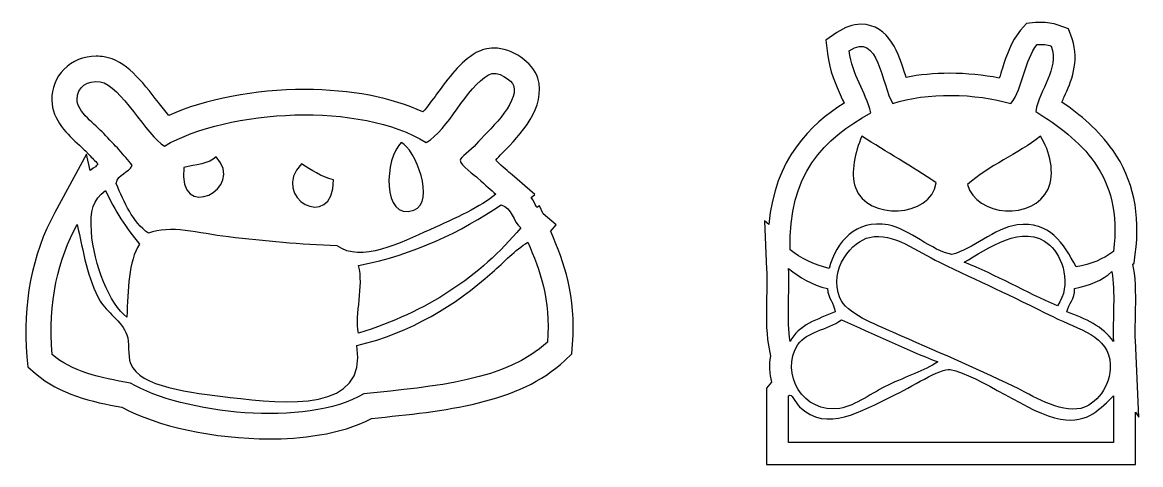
# Model space of a CAD drawing. Extents: x 38 to 447, y 163 to 471.
# Drawn here: x 38.1 to 292, y 370.3 to 470.6 of the extents above; entities that cross this region are included whole.
import ezdxf

# ---------------------------------------------------------------- set-up
doc = ezdxf.new("R2010")
doc.units = 0
doc.header["$MEASUREMENT"] = 0
doc.layers.add('LAYER_1', color=7, linetype='CONTINUOUS')

# ---------------------------------------------------------------- blocks, each defined once
blk = doc.blocks.new('BLOCK_3')
at = {"layer": 'LAYER_1', "color": 1}
blk.add_open_spline([(94.26, 376.13), (81.72, 376.13), (68.74, 378.93), (60.73, 383.31), (53.98, 384.48), (46.52, 386.23), (41.13, 390.94), (41.13, 390.94), (39.39, 392.46), (39.39, 392.46), (39.39, 392.46), (39.19, 394.76), (39.19, 394.76), (38.15, 406.83), (40.28, 417.84), (45.52, 427.51), (45.52, 427.51), (52.67, 440.69), (52.67, 440.69), (52.67, 440.69), (53.55, 437.01), (53.55, 437.01), (53.57, 437.03), (54.93, 438.04), (54.93, 438.04), (55.03, 438.21), (55.14, 438.37), (55.25, 438.52), (54.64, 439.18), (53.99, 439.86), (53.26, 440.62), (53.26, 440.62), (52.47, 441.46), (52.47, 441.46), (52.16, 441.79), (51.64, 442.25), (51.1, 442.75), (48.49, 445.13), (44.91, 448.38), (44.83, 452.98), (44.78, 455.64), (45.75, 458.12), (47.56, 459.96), (49.45, 461.88), (52.05, 462.94), (54.9, 462.94), (55.51, 462.94), (56.12, 462.89), (56.73, 462.79), (61.6, 462.01), (65.21, 457.36), (69.03, 452.45), (69.72, 451.57), (70.58, 450.46), (71.37, 449.51), (79.66, 453.22), (90.85, 455.38), (102.3, 455.38), (112.69, 455.38), (122.01, 453.59), (129.08, 450.29), (130.1, 451.49), (131.21, 453.01), (132.18, 454.35), (134.81, 457.97), (137.53, 461.71), (141.18, 463.75), (142.4, 464.43), (143.74, 464.78), (145.18, 464.78), (149.31, 464.78), (154.06, 461.53), (155.13, 457.98), (157.13, 451.36), (151.12, 445.13), (147.15, 441), (146.55, 440.38), (145.97, 439.78), (145.6, 439.36), (147.33, 437.72), (148.39, 436.81), (149.33, 436.01), (149.33, 436.01), (154.48, 431.59), (154.48, 431.59), (154.48, 431.59), (153.63, 430.88), (153.63, 430.88), (154.12, 430.15), (154.49, 429.45), (154.77, 428.9), (154.81, 428.82), (154.86, 428.73), (154.91, 428.63), (154.91, 428.63), (155.55, 429.02), (155.55, 429.02), (155.55, 429.02), (156.35, 427.17), (156.35, 427.17), (156.35, 427.17), (159.3, 424.66), (159.3, 424.66), (159.3, 424.66), (158.06, 423.18), (158.06, 423.18), (158.06, 423.18), (158.14, 423), (158.14, 423), (161.08, 416.17), (163.87, 408.58), (163.04, 397.65), (163.04, 397.65), (162.87, 395.45), (162.87, 395.45), (162.87, 395.45), (161.27, 393.93), (161.27, 393.93), (150.94, 384.13), (133.9, 382.42), (117.42, 380.77), (110.18, 376.96), (100.91, 376.13), (94.26, 376.13), (94.26, 376.13), (94.26, 376.13), (94.26, 376.13)], degree=3, knots=[0, 0, 0, 0, 1, 1, 1, 2, 2, 2, 3, 3, 3, 4, 4, 4, 5, 5, 5, 6, 6, 6, 7, 7, 7, 8, 8, 8, 9, 9, 9, 10, 10, 10, 11, 11, 11, 12, 12, 12, 13, 13, 13, 14, 14, 14, 15, 15, 15, 16, 16, 16, 17, 17, 17, 18, 18, 18, 19, 19, 19, 20, 20, 20, 21, 21, 21, 22, 22, 22, 23, 23, 23, 24, 24, 24, 25, 25, 25, 26, 26, 26, 27, 27, 27, 28, 28, 28, 29, 29, 29, 30, 30, 30, 31, 31, 31, 32, 32, 32, 33, 33, 33, 34, 34, 34, 35, 35, 35, 36, 36, 36, 37, 37, 37, 38, 38, 38, 39, 39, 39, 40, 40, 40, 41, 41, 41, 42, 42, 42, 42], dxfattribs=at)
at = {"layer": 'LAYER_1', "color": 7}
for points, knots in [([(141.55, 435.29), (141.01, 435.81), (137.52, 438.14), (137.51, 439.34), (137.5, 439.91), (140.05, 441.7), (141.15, 442.98), (143.63, 445.87), (150.91, 452.1), (149.64, 456.32), (149.33, 457.36), (146.04, 459.9), (143.98, 458.75), (138.89, 455.9), (134.77, 446.12), (129.83, 443.38), (115.06, 452.64), (84.85, 451), (70.38, 442.57), (66.45, 444.82), (60.4, 456.39), (55.82, 457.13), (52.99, 457.59), (50.51, 455.92), (50.56, 453.09), (50.61, 450.29), (54.71, 447.42), (56.63, 445.4), (59.22, 442.67), (61.21, 440.65), (63.1, 438.12), (62.19, 436.47), (59.85, 436.25), (59.46, 434.08), (61.23, 429.66), (63.19, 425.41), (66.74, 422.76), (71.7, 424.77), (78.07, 422.73), (84.94, 421.95), (93.21, 421.01), (101.25, 420.16), (109.61, 419.93), (114.96, 415.95), (124.02, 420.67), (130.63, 423.57), (136.54, 426.15), (142.19, 428.82), (145.6, 431.65), (144.48, 432.61), (143.37, 433.57), (141.55, 435.29)], [0, 0, 0, 0, 1, 1, 1, 2, 2, 2, 3, 3, 3, 4, 4, 4, 5, 5, 5, 6, 6, 6, 7, 7, 7, 8, 8, 8, 9, 9, 9, 10, 10, 10, 11, 11, 11, 12, 12, 12, 13, 13, 13, 14, 14, 14, 15, 15, 15, 16, 16, 16, 17, 17, 17, 17]), ([(124.16, 443.38), (127.24, 442.07), (132.07, 429.8), (126.99, 428.01), (119.63, 425.42), (120.37, 439.98), (124.16, 443.38)], [0, 0, 0, 0, 1, 1, 1, 2, 2, 2, 2]), ([(82.11, 440.15), (89.05, 432.86), (73.14, 425.05), (74.83, 437.72), (77.39, 438.4), (80.59, 438.43), (82.11, 440.15)], [0, 0, 0, 0, 1, 1, 1, 2, 2, 2, 2]), ([(101.52, 438.53), (103.82, 437.2), (105.79, 435.53), (108.8, 434.89), (108.73, 422.76), (94.09, 430.98), (101.52, 438.53)], [0, 0, 0, 0, 1, 1, 1, 2, 2, 2, 2]), ([(53.8, 423.16), (54.33, 415.75), (57.97, 406.53), (61.89, 403.75), (62.08, 410.03), (62.24, 416.34), (64.72, 420.33), (61.76, 423.98), (59.06, 427.89), (57.03, 432.46), (54.19, 430.36), (53.46, 427.95), (53.8, 423.16)], [0, 0, 0, 0, 1, 1, 1, 2, 2, 2, 3, 3, 3, 4, 4, 4, 4]), ([(146.81, 429.23), (137.58, 423.09), (127.35, 417.95), (114.46, 415.48), (115.75, 410.76), (113.51, 404.44), (114.46, 400.11), (129.92, 404.87), (142.06, 412.94), (151.26, 423.97), (149.51, 425.46), (149.38, 428.56), (146.81, 429.23)], [0, 0, 0, 0, 1, 1, 1, 2, 2, 2, 3, 3, 3, 4, 4, 4, 4]), ([(44.9, 395.26), (49.21, 391.48), (55.77, 389.95), (62.69, 388.79), (74.36, 381.85), (102.56, 378.6), (115.67, 386.36), (131.85, 387.98), (148.2, 389.42), (157.32, 398.09), (158.07, 407.87), (155.59, 414.42), (152.88, 420.74), (149.95, 418.98), (147.52, 416.28), (144.79, 413.86), (136.37, 406.42), (126.48, 400.29), (114.05, 397.28), (116.7, 382.07), (97.79, 384.07), (85.34, 385.55), (76.32, 386.63), (64.75, 387.83), (62.69, 393.24), (62.01, 395.03), (62.44, 398.19), (61.89, 399.71), (60.72, 402.85), (57.2, 405.03), (55.82, 407.39), (52.85, 412.46), (52.03, 418.58), (50.56, 424.78), (46.35, 417.01), (43.87, 407.17), (44.9, 395.26)], [0, 0, 0, 0, 1, 1, 1, 2, 2, 2, 3, 3, 3, 4, 4, 4, 5, 5, 5, 6, 6, 6, 7, 7, 7, 8, 8, 8, 9, 9, 9, 10, 10, 10, 11, 11, 11, 12, 12, 12, 12])]:
    blk.add_open_spline(points, degree=3, knots=knots, dxfattribs=at)
blk = doc.blocks.new('BLOCK_4')
at = {"layer": 'LAYER_1', "color": 1}
blk.add_open_spline([(207.08, 370.29), (207.08, 370.29), (207.08, 387.65), (207.08, 387.65), (207.08, 387.65), (208.17, 388.99), (208.17, 388.99), (207.69, 390.94), (207.6, 392.95), (207.93, 394.89), (207.93, 394.89), (207.5, 397.37), (207.5, 397.37), (206.91, 400.83), (207, 404.7), (207.08, 408.45), (207.12, 410.62), (207.17, 412.68), (207.08, 414.58), (207.08, 414.58), (206.61, 425.56), (206.61, 425.56), (206.61, 425.56), (207.58, 424.78), (207.58, 424.78), (208.89, 439.6), (217.04, 447.5), (224.66, 452.3), (224.45, 452.78), (224.23, 453.25), (224.01, 453.74), (222.77, 456.45), (221.37, 459.51), (220.87, 463.57), (220.87, 463.57), (220.51, 466.58), (220.51, 466.58), (220.51, 466.58), (223, 468.29), (223, 468.29), (224.82, 469.55), (226.67, 470.18), (228.49, 470.18), (235.02, 470.18), (237.17, 463.22), (238.59, 458.61), (238.64, 458.46), (238.69, 458.31), (238.73, 458.15), (241.75, 458.75), (245.09, 459.06), (248.62, 459.06), (252.47, 459.06), (256.34, 458.69), (259.87, 457.98), (260.12, 458.7), (260.37, 459.46), (260.6, 460.21), (261.5, 463.04), (262.52, 466.25), (264.71, 468.82), (264.71, 468.82), (266.04, 470.39), (266.04, 470.39), (266.04, 470.39), (268.09, 470.57), (268.09, 470.57), (268.5, 470.6), (268.9, 470.62), (269.29, 470.62), (270.69, 470.62), (272, 470.41), (273.29, 469.97), (273.29, 469.97), (275.62, 469.18), (275.62, 469.18), (275.62, 469.18), (276.42, 466.85), (276.42, 466.85), (278.2, 461.65), (276.14, 457.08), (274.63, 453.74), (274.44, 453.33), (274.26, 452.92), (274.08, 452.52), (278.24, 449.68), (282.51, 446.17), (285.7, 441.57), (290.32, 434.9), (291.97, 427.2), (290.76, 418.02), (290.76, 418.02), (290.49, 415.99), (290.49, 415.99), (290.49, 415.99), (290.22, 415.78), (290.22, 415.78), (290.22, 415.78), (290.37, 414.97), (290.37, 414.97), (290.97, 411.64), (290.88, 407.9), (290.8, 404.29), (290.76, 402.21), (290.71, 400.24), (290.79, 398.44), (290.79, 398.44), (291.58, 381.04), (291.58, 381.04), (291.58, 381.04), (290.8, 382.17), (290.8, 382.17), (290.8, 382.17), (290.8, 370.29), (290.8, 370.29), (290.8, 370.29), (207.08, 370.29), (207.08, 370.29)], degree=3, knots=[0, 0, 0, 0, 1, 1, 1, 2, 2, 2, 3, 3, 3, 4, 4, 4, 5, 5, 5, 6, 6, 6, 7, 7, 7, 8, 8, 8, 9, 9, 9, 10, 10, 10, 11, 11, 11, 12, 12, 12, 13, 13, 13, 14, 14, 14, 15, 15, 15, 16, 16, 16, 17, 17, 17, 18, 18, 18, 19, 19, 19, 20, 20, 20, 21, 21, 21, 22, 22, 22, 23, 23, 23, 24, 24, 24, 25, 25, 25, 26, 26, 26, 27, 27, 27, 28, 28, 28, 29, 29, 29, 30, 30, 30, 31, 31, 31, 32, 32, 32, 33, 33, 33, 34, 34, 34, 35, 35, 35, 36, 36, 36, 37, 37, 37, 38, 38, 38, 39, 39, 39, 39], dxfattribs=at)
at = {"layer": 'LAYER_1', "color": 7}
for points, knots in [([(225.83, 464.18), (226.52, 458.51), (229.46, 455.1), (230.77, 450.07), (220.05, 444.33), (211.88, 436.04), (212.43, 419.03), (214.76, 417.01), (217.84, 415.74), (221.25, 414.79), (222.95, 420.91), (227.32, 425.98), (234.65, 424.67), (239.44, 423.81), (244.71, 418.69), (249.12, 417.97), (253.8, 419.02), (258.69, 423.98), (263.93, 424.67), (271.36, 425.64), (274.48, 420.45), (277.33, 415.15), (280.75, 415.73), (283.56, 416.92), (285.8, 418.67), (288.1, 436.08), (278.15, 444.14), (268.16, 450.42), (268.98, 455.38), (273.5, 459.96), (271.69, 465.23), (270.81, 465.53), (269.8, 465.7), (268.52, 465.59), (265.54, 462.09), (265.31, 455.86), (262.52, 452.18), (254.69, 454.55), (243.3, 454.83), (235.71, 452.18), (233.16, 456.3), (232.53, 468.78), (225.83, 464.18)], [0, 0, 0, 0, 1, 1, 1, 2, 2, 2, 3, 3, 3, 4, 4, 4, 5, 5, 5, 6, 6, 6, 7, 7, 7, 8, 8, 8, 9, 9, 9, 10, 10, 10, 11, 11, 11, 12, 12, 12, 13, 13, 13, 14, 14, 14, 14]), ([(228.66, 444.77), (234.32, 441.27), (240.12, 437.89), (245.59, 434.19), (244.3, 426.19), (229.91, 425.63), (227.25, 433.13), (226.01, 436.63), (227.23, 441.25), (228.66, 444.77)], [0, 0, 0, 0, 1, 1, 1, 2, 2, 2, 3, 3, 3, 3]), ([(252.64, 433.84), (257.56, 438.09), (264.05, 440.78), (269.22, 444.77), (271.43, 441.57), (272.55, 436.2), (270.98, 432.78), (267.72, 425.66), (254.62, 426.48), (252.64, 433.84)], [0, 0, 0, 0, 1, 1, 1, 2, 2, 2, 3, 3, 3, 3]), ([(271.34, 420.08), (265.31, 425.45), (257.03, 419.05), (251.94, 416.2), (259.35, 413.27), (265.79, 409.37), (273.1, 406.33), (276.44, 411.07), (274.27, 417.47), (271.34, 420.08)], [0, 0, 0, 0, 1, 1, 1, 2, 2, 2, 3, 3, 3, 3]), ([(223.72, 408.09), (225.13, 404.61), (231.79, 402.05), (235.71, 400.33), (245.76, 395.93), (253.81, 392.52), (263.22, 387.98), (267.22, 386.06), (273.49, 382.01), (278.39, 383.05), (281.65, 383.73), (285.33, 388.15), (285.09, 392.92), (284.76, 399.62), (277.98, 400.87), (272.04, 403.86), (262.36, 408.73), (255.27, 411.93), (246.29, 416.2), (241.26, 418.6), (235.98, 423.02), (230.42, 421.85), (226.71, 421.06), (220.98, 414.82), (223.72, 408.09)], [0, 0, 0, 0, 1, 1, 1, 2, 2, 2, 3, 3, 3, 4, 4, 4, 5, 5, 5, 6, 6, 6, 7, 7, 7, 8, 8, 8, 8]), ([(212.43, 398.21), (214.29, 402), (218.68, 403.26), (222.66, 404.92), (222.37, 406.98), (220.99, 407.95), (220.9, 410.21), (217.26, 411.03), (214.56, 412.81), (212.08, 414.79), (212.31, 409.38), (211.61, 403.04), (212.43, 398.21)], [0, 0, 0, 0, 1, 1, 1, 2, 2, 2, 3, 3, 3, 4, 4, 4, 4]), ([(276.98, 410.21), (277.06, 407.77), (275.61, 406.88), (275.22, 404.92), (279.48, 403.42), (283.45, 401.62), (285.8, 398.21), (285.57, 403.39), (286.27, 409.5), (285.45, 414.09), (283.37, 412.04), (280.31, 410.99), (276.98, 410.21)], [0, 0, 0, 0, 1, 1, 1, 2, 2, 2, 3, 3, 3, 4, 4, 4, 4]), ([(224.07, 403.15), (220.8, 400.72), (216.19, 400.56), (214.19, 397.51), (209.95, 391.01), (215.43, 381.69), (223.72, 383.05), (227.13, 383.6), (231.25, 386.73), (234.65, 388.34), (238.82, 390.31), (242.84, 391.52), (245.94, 393.63), (238.34, 396.49), (231.33, 399.94), (224.07, 403.15)], [0, 0, 0, 0, 1, 1, 1, 2, 2, 2, 3, 3, 3, 4, 4, 4, 5, 5, 5, 5]), ([(273.81, 380.58), (266.73, 381.8), (255.39, 390.58), (248.76, 391.86), (246.67, 392.27), (239.6, 387.68), (235.71, 385.87), (228.55, 382.52), (220.77, 377.41), (214.55, 383.4), (213.52, 384.38), (212.77, 386.71), (212.08, 385.87), (212.08, 382.34), (212.08, 378.81), (212.08, 375.29), (236.65, 375.29), (261.23, 375.29), (285.8, 375.29), (285.8, 378.81), (285.8, 382.34), (285.8, 385.87), (282.99, 383.26), (280.15, 379.48), (273.81, 380.58)], [0, 0, 0, 0, 1, 1, 1, 2, 2, 2, 3, 3, 3, 4, 4, 4, 5, 5, 5, 6, 6, 6, 7, 7, 7, 8, 8, 8, 8])]:
    blk.add_open_spline(points, degree=3, knots=knots, dxfattribs=at)

msp = doc.modelspace()

# ---------------------------------------------------------------- block references
at = {"layer": 'LAYER_1'}
for name in ['BLOCK_4', 'BLOCK_3']:
    msp.add_blockref(name, (0, 0), dxfattribs=at)

doc.saveas('drawing.dxf')
